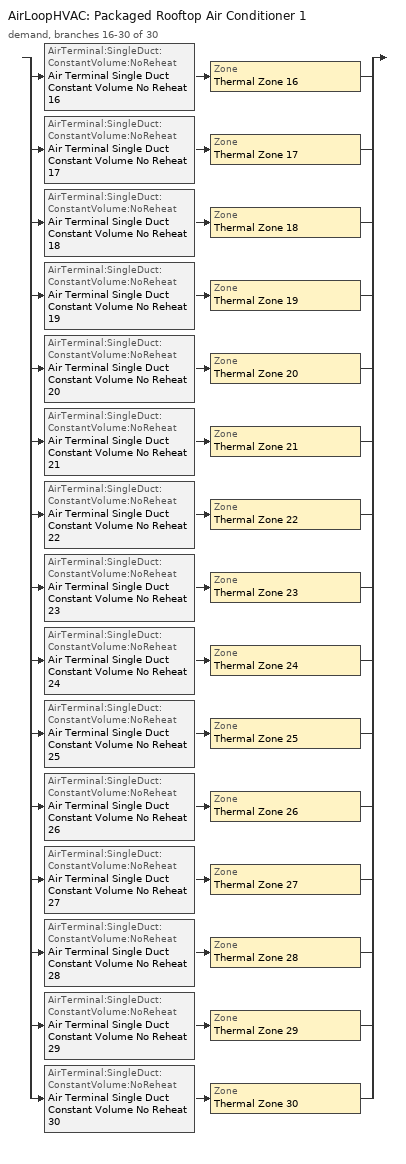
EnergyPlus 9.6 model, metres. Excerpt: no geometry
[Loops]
AirLoopHVAC 'Packaged Rooftop Air Conditioner 1'
 demand, branches 16-30 of 30: split
  | AirTerminal:SingleDuct:ConstantVolume:NoReheat 'Air Terminal Single Duct Constant Volume No Reheat 16' > Zone 'Thermal Zone 16'
  | AirTerminal:SingleDuct:ConstantVolume:NoReheat 'Air Terminal Single Duct Constant Volume No Reheat 17' > Zone 'Thermal Zone 17'
  | AirTerminal:SingleDuct:ConstantVolume:NoReheat 'Air Terminal Single Duct Constant Volume No Reheat 18' > Zone 'Thermal Zone 18'
  | AirTerminal:SingleDuct:ConstantVolume:NoReheat 'Air Terminal Single Duct Constant Volume No Reheat 19' > Zone 'Thermal Zone 19'
  | AirTerminal:SingleDuct:ConstantVolume:NoReheat 'Air Terminal Single Duct Constant Volume No Reheat 20' > Zone 'Thermal Zone 20'
  | AirTerminal:SingleDuct:ConstantVolume:NoReheat 'Air Terminal Single Duct Constant Volume No Reheat 21' > Zone 'Thermal Zone 21'
  | AirTerminal:SingleDuct:ConstantVolume:NoReheat 'Air Terminal Single Duct Constant Volume No Reheat 22' > Zone 'Thermal Zone 22'
  | AirTerminal:SingleDuct:ConstantVolume:NoReheat 'Air Terminal Single Duct Constant Volume No Reheat 23' > Zone 'Thermal Zone 23'
  | AirTerminal:SingleDuct:ConstantVolume:NoReheat 'Air Terminal Single Duct Constant Volume No Reheat 24' > Zone 'Thermal Zone 24'
  | AirTerminal:SingleDuct:ConstantVolume:NoReheat 'Air Terminal Single Duct Constant Volume No Reheat 25' > Zone 'Thermal Zone 25'
  | AirTerminal:SingleDuct:ConstantVolume:NoReheat 'Air Terminal Single Duct Constant Volume No Reheat 26' > Zone 'Thermal Zone 26'
  | AirTerminal:SingleDuct:ConstantVolume:NoReheat 'Air Terminal Single Duct Constant Volume No Reheat 27' > Zone 'Thermal Zone 27'
  | AirTerminal:SingleDuct:ConstantVolume:NoReheat 'Air Terminal Single Duct Constant Volume No Reheat 28' > Zone 'Thermal Zone 28'
  | AirTerminal:SingleDuct:ConstantVolume:NoReheat 'Air Terminal Single Duct Constant Volume No Reheat 29' > Zone 'Thermal Zone 29'
  | AirTerminal:SingleDuct:ConstantVolume:NoReheat 'Air Terminal Single Duct Constant Volume No Reheat 30' > Zone 'Thermal Zone 30'
[ZoneControl:Thermostat] Temperature Difference Between Cutout And Setpoint deltaC=0
Name | Zone or ZoneList | Control Type Schedule | Control 1
Thermal Zone 16 Thermostat | Thermal Zone 16 | Thermal Zone 16 Thermostat Schedule | Thermostat Setpoint Dual Setpoint 16
Thermal Zone 17 Thermostat | Thermal Zone 17 | Thermal Zone 17 Thermostat Schedule | Thermostat Setpoint Dual Setpoint 17
Thermal Zone 18 Thermostat | Thermal Zone 18 | Thermal Zone 18 Thermostat Schedule | Thermostat Setpoint Dual Setpoint 18
Thermal Zone 19 Thermostat | Thermal Zone 19 | Thermal Zone 19 Thermostat Schedule | Thermostat Setpoint Dual Setpoint 19
Thermal Zone 20 Thermostat | Thermal Zone 20 | Thermal Zone 20 Thermostat Schedule | Thermostat Setpoint Dual Setpoint 20
Thermal Zone 21 Thermostat | Thermal Zone 21 | Thermal Zone 21 Thermostat Schedule | Thermostat Setpoint Dual Setpoint 21
Thermal Zone 22 Thermostat | Thermal Zone 22 | Thermal Zone 22 Thermostat Schedule | Thermostat Setpoint Dual Setpoint 22
Thermal Zone 23 Thermostat | Thermal Zone 23 | Thermal Zone 23 Thermostat Schedule | Thermostat Setpoint Dual Setpoint 23
Thermal Zone 24 Thermostat | Thermal Zone 24 | Thermal Zone 24 Thermostat Schedule | Thermostat Setpoint Dual Setpoint 24
Thermal Zone 25 Thermostat | Thermal Zone 25 | Thermal Zone 25 Thermostat Schedule | Thermostat Setpoint Dual Setpoint 25
Thermal Zone 26 Thermostat | Thermal Zone 26 | Thermal Zone 26 Thermostat Schedule | Thermostat Setpoint Dual Setpoint 26
Thermal Zone 27 Thermostat | Thermal Zone 27 | Thermal Zone 27 Thermostat Schedule | Thermostat Setpoint Dual Setpoint 27
Thermal Zone 28 Thermostat | Thermal Zone 28 | Thermal Zone 28 Thermostat Schedule | Thermostat Setpoint Dual Setpoint 28
Thermal Zone 29 Thermostat | Thermal Zone 29 | Thermal Zone 29 Thermostat Schedule | Thermostat Setpoint Dual Setpoint 29
Thermal Zone 30 Thermostat | Thermal Zone 30 | Thermal Zone 30 Thermostat Schedule | Thermostat Setpoint Dual Setpoint 30
[ThermostatSetpoint:DualSetpoint]
Name | Heating Setpoint Temperature Schedule | Cooling Setpoint Temperature Schedule
Thermostat Setpoint Dual Setpoint 16 | HtgSetp 16 | ClgSetp 16
Thermostat Setpoint Dual Setpoint 17 | HtgSetp 17 | ClgSetp 17
Thermostat Setpoint Dual Setpoint 18 | HtgSetp 18 | ClgSetp 18
Thermostat Setpoint Dual Setpoint 19 | HtgSetp 19 | ClgSetp 19
Thermostat Setpoint Dual Setpoint 20 | HtgSetp 20 | ClgSetp 20
Thermostat Setpoint Dual Setpoint 21 | HtgSetp 21 | ClgSetp 21
Thermostat Setpoint Dual Setpoint 22 | HtgSetp 22 | ClgSetp 22
Thermostat Setpoint Dual Setpoint 23 | HtgSetp 23 | ClgSetp 23
Thermostat Setpoint Dual Setpoint 24 | HtgSetp 24 | ClgSetp 24
Thermostat Setpoint Dual Setpoint 25 | HtgSetp 25 | ClgSetp 25
Thermostat Setpoint Dual Setpoint 26 | HtgSetp 26 | ClgSetp 26
Thermostat Setpoint Dual Setpoint 27 | HtgSetp 27 | ClgSetp 27
Thermostat Setpoint Dual Setpoint 28 | HtgSetp 28 | ClgSetp 28
Thermostat Setpoint Dual Setpoint 29 | HtgSetp 29 | ClgSetp 29
Thermostat Setpoint Dual Setpoint 30 | HtgSetp 30 | ClgSetp 30
[AirTerminal:SingleDuct:ConstantVolume:NoReheat] Availability Schedule=Always On Discrete; Maximum Air Flow Rate m3/s=AutoSize
Air Terminal Single Duct Constant Volume No Reheat 16; Air Terminal Single Duct Constant Volume No Reheat 17; Air Terminal Single Duct Constant Volume No Reheat 18; Air Terminal Single Duct Constant Volume No Reheat 19; Air Terminal Single Duct Constant Volume No Reheat 20; Air Terminal Single Duct Constant Volume No Reheat 21; Air Terminal Single Duct Constant Volume No Reheat 22; Air Terminal Single Duct Constant Volume No Reheat 23; Air Terminal Single Duct Constant Volume No Reheat 24; Air Terminal Single Duct Constant Volume No Reheat 25; Air Terminal Single Duct Constant Volume No Reheat 26; Air Terminal Single Duct Constant Volume No Reheat 27; Air Terminal Single Duct Constant Volume No Reheat 28; Air Terminal Single Duct Constant Volume No Reheat 29; Air Terminal Single Duct Constant Volume No Reheat 30
[Zone equipment]
Thermal Zone 16: Air Terminal Single Duct Constant Volume No Reheat 16
Thermal Zone 17: Air Terminal Single Duct Constant Volume No Reheat 17
Thermal Zone 18: Air Terminal Single Duct Constant Volume No Reheat 18
Thermal Zone 19: Air Terminal Single Duct Constant Volume No Reheat 19
Thermal Zone 20: Air Terminal Single Duct Constant Volume No Reheat 20
Thermal Zone 21: Air Terminal Single Duct Constant Volume No Reheat 21
Thermal Zone 22: Air Terminal Single Duct Constant Volume No Reheat 22
Thermal Zone 23: Air Terminal Single Duct Constant Volume No Reheat 23
Thermal Zone 24: Air Terminal Single Duct Constant Volume No Reheat 24
Thermal Zone 25: Air Terminal Single Duct Constant Volume No Reheat 25
Thermal Zone 26: Air Terminal Single Duct Constant Volume No Reheat 26
Thermal Zone 27: Air Terminal Single Duct Constant Volume No Reheat 27
Thermal Zone 28: Air Terminal Single Duct Constant Volume No Reheat 28
Thermal Zone 29: Air Terminal Single Duct Constant Volume No Reheat 29
Thermal Zone 30: Air Terminal Single Duct Constant Volume No Reheat 30
[Sizing:Zone] Zone Cooling Design Supply Air Temperature Input Method=SupplyAirTemperature; Zone Cooling Design Supply Air Temperature C=13.5; Zone Cooling Design Supply Air Temperature Difference deltaC=11.11; Zone Heating Design Supply Air Temperature Input Method=SupplyAirTemperature; Zone Heating Design Supply Air Temperature C=45; Zone Heating Design Supply Air Temperature Difference deltaC=11.11; Zone Cooling Design Supply Air Humidity Ratio kgWater/kgDryAir=0.0085; Zone Heating Design Supply Air Humidity Ratio kgWater/kgDryAir=0.008; Cooling Design Air Flow Method=DesignDay; Cooling Design Air Flow Rate m3/s=0; Cooling Minimum Air Flow per Zone Floor Area m3/s-m2=0.000762; Cooling Minimum Air Flow m3/s=0; Cooling Minimum Air Flow Fraction=0; Heating Design Air Flow Method=DesignDay; Heating Design Air Flow Rate m3/s=0; Heating Maximum Air Flow per Zone Floor Area m3/s-m2=0.002032; Heating Maximum Air Flow m3/s=0.141576; Heating Maximum Air Flow Fraction=0.3; Account for Dedicated Outdoor Air System=No
Name | Design Specification Outdoor Air Object
Thermal Zone 16 | Ventilation 16
Thermal Zone 17 | Ventilation 17
Thermal Zone 18 | Ventilation 18
Thermal Zone 19 | Ventilation 19
Thermal Zone 20 | Ventilation 20
Thermal Zone 21 | Ventilation 21
Thermal Zone 22 | Ventilation 22
Thermal Zone 23 | Ventilation 23
Thermal Zone 24 | Ventilation 24
Thermal Zone 25 | Ventilation 25
Thermal Zone 26 | Ventilation 26
Thermal Zone 27 | Ventilation 27
Thermal Zone 28 | Ventilation 28
Thermal Zone 29 | Ventilation 29
Thermal Zone 30 | Ventilation 30
[DesignSpecification:OutdoorAir] Outdoor Air Method=Sum; Outdoor Air Flow per Person m3/s-person=0; Outdoor Air Flow per Zone Floor Area m3/s-m2=0; Outdoor Air Flow per Zone m3/s=0; Outdoor Air Flow Air Changes per Hour 1/hr=1.2
Ventilation 16; Ventilation 17; Ventilation 18; Ventilation 19; Ventilation 20; Ventilation 21; Ventilation 22; Ventilation 23; Ventilation 24; Ventilation 25; Ventilation 26; Ventilation 27; Ventilation 28; Ventilation 29; Ventilation 30
[Schedule:Day:Interval]
HtgSetp Summer Design Day 16; HtgSetp Summer Design Day 17; HtgSetp Summer Design Day 18; HtgSetp Summer Design Day 19; HtgSetp Summer Design Day 20; HtgSetp Summer Design Day 21; HtgSetp Summer Design Day 22; HtgSetp Summer Design Day 23; HtgSetp Summer Design Day 24; HtgSetp Summer Design Day 25; HtgSetp Summer Design Day 26; HtgSetp Summer Design Day 27; HtgSetp Summer Design Day 28; HtgSetp Summer Design Day 29; HtgSetp Summer Design Day 30: No, 24:00, 15.6
HtgSetp Winter Design Day 16; HtgSetp Winter Design Day 17; HtgSetp Winter Design Day 18; HtgSetp Winter Design Day 19; HtgSetp Winter Design Day 20; HtgSetp Winter Design Day 21; HtgSetp Winter Design Day 22; HtgSetp Winter Design Day 23; HtgSetp Winter Design Day 24; HtgSetp Winter Design Day 25; HtgSetp Winter Design Day 26; HtgSetp Winter Design Day 27; HtgSetp Winter Design Day 28; HtgSetp Winter Design Day 29; HtgSetp Winter Design Day 30: No, 24:00, 21
ClgSetp Summer Design Day 16; ClgSetp Summer Design Day 17; ClgSetp Summer Design Day 18; ClgSetp Summer Design Day 19; ClgSetp Summer Design Day 20; ClgSetp Summer Design Day 21; ClgSetp Summer Design Day 22; ClgSetp Summer Design Day 23; ClgSetp Summer Design Day 24; ClgSetp Summer Design Day 25; ClgSetp Summer Design Day 26; ClgSetp Summer Design Day 27; ClgSetp Summer Design Day 28; ClgSetp Summer Design Day 29; ClgSetp Summer Design Day 30: No, 06:00, 26.7, 22:00, 24, 24:00, 26.7
ClgSetp Winter Design Day 16; ClgSetp Winter Design Day 17; ClgSetp Winter Design Day 18; ClgSetp Winter Design Day 19; ClgSetp Winter Design Day 20; ClgSetp Winter Design Day 21; ClgSetp Winter Design Day 22; ClgSetp Winter Design Day 23; ClgSetp Winter Design Day 24; ClgSetp Winter Design Day 25; ClgSetp Winter Design Day 26; ClgSetp Winter Design Day 27; ClgSetp Winter Design Day 28; ClgSetp Winter Design Day 29; ClgSetp Winter Design Day 30: No, 24:00, 26.7
ClgSetp Default Schedule 16; ClgSetp Default Schedule 17; ClgSetp Default Schedule 18; ClgSetp Default Schedule 19; ClgSetp Default Schedule 20; ClgSetp Default Schedule 21; ClgSetp Default Schedule 22; ClgSetp Default Schedule 23; ClgSetp Default Schedule 24; ClgSetp Default Schedule 25; ClgSetp Default Schedule 26; ClgSetp Default Schedule 27; ClgSetp Default Schedule 28; ClgSetp Default Schedule 29; ClgSetp Default Schedule 30: Temperature 37, No, 01:00, 28.8, 02:00, 28.8, 03:00, 28.8, 04:00, 28.8, 05:00, 28.8, 06:00, 28.8, 07:00, 28.8, 08:00, 28.8, 09:00, 25.4, 10:00, 25.4, 11:00, 25.4, 12:00, 25.4, 13:00, 25.4, 14:00, 25.4, 15:00, 25.4, 16:00, 25.4, 17:00, 25.4, 18:00, 25.4, 19:00, 28.8, 20:00, 28.8, 21:00, 28.8, 22:00, 28.8, 23:00, 28.8, 24:00, 28.8
HtgSetp Default Schedule 16; HtgSetp Default Schedule 17; HtgSetp Default Schedule 18; HtgSetp Default Schedule 19; HtgSetp Default Schedule 20; HtgSetp Default Schedule 21; HtgSetp Default Schedule 22; HtgSetp Default Schedule 23; HtgSetp Default Schedule 24; HtgSetp Default Schedule 25; HtgSetp Default Schedule 26; HtgSetp Default Schedule 27; HtgSetp Default Schedule 28; HtgSetp Default Schedule 29; HtgSetp Default Schedule 30: Temperature 36, No, 01:00, 23.8, 02:00, 23.8, 03:00, 23.8, 04:00, 23.8, 05:00, 23.8, 06:00, 23.8, 07:00, 23.8, 08:00, 23.8, 09:00, 21.3, 10:00, 21.3, 11:00, 21.3, 12:00, 21.3, 13:00, 21.3, 14:00, 21.3, 15:00, 21.3, 16:00, 21.3, 17:00, 21.3, 18:00, 21.3, 19:00, 23.8, 20:00, 23.8, 21:00, 23.8, 22:00, 23.8, 23:00, 23.8, 24:00, 23.8
[Schedule:Week:Daily]
HtgSetp 16 Week Rule - Jan1-Dec31: HtgSetp Default Schedule 16, HtgSetp Default Schedule 16, HtgSetp Default Schedule 16, HtgSetp Default Schedule 16, HtgSetp Default Schedule 16, HtgSetp Default Schedule 16, HtgSetp Default Schedule 16, HtgSetp Default Schedule 16, HtgSetp Summer Design Day 16, HtgSetp Winter Design Day 16, HtgSetp Default Schedule 16, HtgSetp Default Schedule 16
ClgSetp 16 Week Rule - Jan1-Dec31: ClgSetp Default Schedule 16, ClgSetp Default Schedule 16, ClgSetp Default Schedule 16, ClgSetp Default Schedule 16, ClgSetp Default Schedule 16, ClgSetp Default Schedule 16, ClgSetp Default Schedule 16, ClgSetp Default Schedule 16, ClgSetp Summer Design Day 16, ClgSetp Winter Design Day 16, ClgSetp Default Schedule 16, ClgSetp Default Schedule 16
HtgSetp 17 Week Rule - Jan1-Dec31: HtgSetp Default Schedule 17, HtgSetp Default Schedule 17, HtgSetp Default Schedule 17, HtgSetp Default Schedule 17, HtgSetp Default Schedule 17, HtgSetp Default Schedule 17, HtgSetp Default Schedule 17, HtgSetp Default Schedule 17, HtgSetp Summer Design Day 17, HtgSetp Winter Design Day 17, HtgSetp Default Schedule 17, HtgSetp Default Schedule 17
ClgSetp 17 Week Rule - Jan1-Dec31: ClgSetp Default Schedule 17, ClgSetp Default Schedule 17, ClgSetp Default Schedule 17, ClgSetp Default Schedule 17, ClgSetp Default Schedule 17, ClgSetp Default Schedule 17, ClgSetp Default Schedule 17, ClgSetp Default Schedule 17, ClgSetp Summer Design Day 17, ClgSetp Winter Design Day 17, ClgSetp Default Schedule 17, ClgSetp Default Schedule 17
HtgSetp 18 Week Rule - Jan1-Dec31: HtgSetp Default Schedule 18, HtgSetp Default Schedule 18, HtgSetp Default Schedule 18, HtgSetp Default Schedule 18, HtgSetp Default Schedule 18, HtgSetp Default Schedule 18, HtgSetp Default Schedule 18, HtgSetp Default Schedule 18, HtgSetp Summer Design Day 18, HtgSetp Winter Design Day 18, HtgSetp Default Schedule 18, HtgSetp Default Schedule 18
ClgSetp 18 Week Rule - Jan1-Dec31: ClgSetp Default Schedule 18, ClgSetp Default Schedule 18, ClgSetp Default Schedule 18, ClgSetp Default Schedule 18, ClgSetp Default Schedule 18, ClgSetp Default Schedule 18, ClgSetp Default Schedule 18, ClgSetp Default Schedule 18, ClgSetp Summer Design Day 18, ClgSetp Winter Design Day 18, ClgSetp Default Schedule 18, ClgSetp Default Schedule 18
HtgSetp 19 Week Rule - Jan1-Dec31: HtgSetp Default Schedule 19, HtgSetp Default Schedule 19, HtgSetp Default Schedule 19, HtgSetp Default Schedule 19, HtgSetp Default Schedule 19, HtgSetp Default Schedule 19, HtgSetp Default Schedule 19, HtgSetp Default Schedule 19, HtgSetp Summer Design Day 19, HtgSetp Winter Design Day 19, HtgSetp Default Schedule 19, HtgSetp Default Schedule 19
ClgSetp 19 Week Rule - Jan1-Dec31: ClgSetp Default Schedule 19, ClgSetp Default Schedule 19, ClgSetp Default Schedule 19, ClgSetp Default Schedule 19, ClgSetp Default Schedule 19, ClgSetp Default Schedule 19, ClgSetp Default Schedule 19, ClgSetp Default Schedule 19, ClgSetp Summer Design Day 19, ClgSetp Winter Design Day 19, ClgSetp Default Schedule 19, ClgSetp Default Schedule 19
HtgSetp 20 Week Rule - Jan1-Dec31: HtgSetp Default Schedule 20, HtgSetp Default Schedule 20, HtgSetp Default Schedule 20, HtgSetp Default Schedule 20, HtgSetp Default Schedule 20, HtgSetp Default Schedule 20, HtgSetp Default Schedule 20, HtgSetp Default Schedule 20, HtgSetp Summer Design Day 20, HtgSetp Winter Design Day 20, HtgSetp Default Schedule 20, HtgSetp Default Schedule 20
ClgSetp 20 Week Rule - Jan1-Dec31: ClgSetp Default Schedule 20, ClgSetp Default Schedule 20, ClgSetp Default Schedule 20, ClgSetp Default Schedule 20, ClgSetp Default Schedule 20, ClgSetp Default Schedule 20, ClgSetp Default Schedule 20, ClgSetp Default Schedule 20, ClgSetp Summer Design Day 20, ClgSetp Winter Design Day 20, ClgSetp Default Schedule 20, ClgSetp Default Schedule 20
HtgSetp 21 Week Rule - Jan1-Dec31: HtgSetp Default Schedule 21, HtgSetp Default Schedule 21, HtgSetp Default Schedule 21, HtgSetp Default Schedule 21, HtgSetp Default Schedule 21, HtgSetp Default Schedule 21, HtgSetp Default Schedule 21, HtgSetp Default Schedule 21, HtgSetp Summer Design Day 21, HtgSetp Winter Design Day 21, HtgSetp Default Schedule 21, HtgSetp Default Schedule 21
ClgSetp 21 Week Rule - Jan1-Dec31: ClgSetp Default Schedule 21, ClgSetp Default Schedule 21, ClgSetp Default Schedule 21, ClgSetp Default Schedule 21, ClgSetp Default Schedule 21, ClgSetp Default Schedule 21, ClgSetp Default Schedule 21, ClgSetp Default Schedule 21, ClgSetp Summer Design Day 21, ClgSetp Winter Design Day 21, ClgSetp Default Schedule 21, ClgSetp Default Schedule 21
HtgSetp 22 Week Rule - Jan1-Dec31: HtgSetp Default Schedule 22, HtgSetp Default Schedule 22, HtgSetp Default Schedule 22, HtgSetp Default Schedule 22, HtgSetp Default Schedule 22, HtgSetp Default Schedule 22, HtgSetp Default Schedule 22, HtgSetp Default Schedule 22, HtgSetp Summer Design Day 22, HtgSetp Winter Design Day 22, HtgSetp Default Schedule 22, HtgSetp Default Schedule 22
ClgSetp 22 Week Rule - Jan1-Dec31: ClgSetp Default Schedule 22, ClgSetp Default Schedule 22, ClgSetp Default Schedule 22, ClgSetp Default Schedule 22, ClgSetp Default Schedule 22, ClgSetp Default Schedule 22, ClgSetp Default Schedule 22, ClgSetp Default Schedule 22, ClgSetp Summer Design Day 22, ClgSetp Winter Design Day 22, ClgSetp Default Schedule 22, ClgSetp Default Schedule 22
HtgSetp 23 Week Rule - Jan1-Dec31: HtgSetp Default Schedule 23, HtgSetp Default Schedule 23, HtgSetp Default Schedule 23, HtgSetp Default Schedule 23, HtgSetp Default Schedule 23, HtgSetp Default Schedule 23, HtgSetp Default Schedule 23, HtgSetp Default Schedule 23, HtgSetp Summer Design Day 23, HtgSetp Winter Design Day 23, HtgSetp Default Schedule 23, HtgSetp Default Schedule 23
ClgSetp 23 Week Rule - Jan1-Dec31: ClgSetp Default Schedule 23, ClgSetp Default Schedule 23, ClgSetp Default Schedule 23, ClgSetp Default Schedule 23, ClgSetp Default Schedule 23, ClgSetp Default Schedule 23, ClgSetp Default Schedule 23, ClgSetp Default Schedule 23, ClgSetp Summer Design Day 23, ClgSetp Winter Design Day 23, ClgSetp Default Schedule 23, ClgSetp Default Schedule 23
HtgSetp 24 Week Rule - Jan1-Dec31: HtgSetp Default Schedule 24, HtgSetp Default Schedule 24, HtgSetp Default Schedule 24, HtgSetp Default Schedule 24, HtgSetp Default Schedule 24, HtgSetp Default Schedule 24, HtgSetp Default Schedule 24, HtgSetp Default Schedule 24, HtgSetp Summer Design Day 24, HtgSetp Winter Design Day 24, HtgSetp Default Schedule 24, HtgSetp Default Schedule 24
ClgSetp 24 Week Rule - Jan1-Dec31: ClgSetp Default Schedule 24, ClgSetp Default Schedule 24, ClgSetp Default Schedule 24, ClgSetp Default Schedule 24, ClgSetp Default Schedule 24, ClgSetp Default Schedule 24, ClgSetp Default Schedule 24, ClgSetp Default Schedule 24, ClgSetp Summer Design Day 24, ClgSetp Winter Design Day 24, ClgSetp Default Schedule 24, ClgSetp Default Schedule 24
HtgSetp 25 Week Rule - Jan1-Dec31: HtgSetp Default Schedule 25, HtgSetp Default Schedule 25, HtgSetp Default Schedule 25, HtgSetp Default Schedule 25, HtgSetp Default Schedule 25, HtgSetp Default Schedule 25, HtgSetp Default Schedule 25, HtgSetp Default Schedule 25, HtgSetp Summer Design Day 25, HtgSetp Winter Design Day 25, HtgSetp Default Schedule 25, HtgSetp Default Schedule 25
ClgSetp 25 Week Rule - Jan1-Dec31: ClgSetp Default Schedule 25, ClgSetp Default Schedule 25, ClgSetp Default Schedule 25, ClgSetp Default Schedule 25, ClgSetp Default Schedule 25, ClgSetp Default Schedule 25, ClgSetp Default Schedule 25, ClgSetp Default Schedule 25, ClgSetp Summer Design Day 25, ClgSetp Winter Design Day 25, ClgSetp Default Schedule 25, ClgSetp Default Schedule 25
HtgSetp 26 Week Rule - Jan1-Dec31: HtgSetp Default Schedule 26, HtgSetp Default Schedule 26, HtgSetp Default Schedule 26, HtgSetp Default Schedule 26, HtgSetp Default Schedule 26, HtgSetp Default Schedule 26, HtgSetp Default Schedule 26, HtgSetp Default Schedule 26, HtgSetp Summer Design Day 26, HtgSetp Winter Design Day 26, HtgSetp Default Schedule 26, HtgSetp Default Schedule 26
ClgSetp 26 Week Rule - Jan1-Dec31: ClgSetp Default Schedule 26, ClgSetp Default Schedule 26, ClgSetp Default Schedule 26, ClgSetp Default Schedule 26, ClgSetp Default Schedule 26, ClgSetp Default Schedule 26, ClgSetp Default Schedule 26, ClgSetp Default Schedule 26, ClgSetp Summer Design Day 26, ClgSetp Winter Design Day 26, ClgSetp Default Schedule 26, ClgSetp Default Schedule 26
HtgSetp 27 Week Rule - Jan1-Dec31: HtgSetp Default Schedule 27, HtgSetp Default Schedule 27, HtgSetp Default Schedule 27, HtgSetp Default Schedule 27, HtgSetp Default Schedule 27, HtgSetp Default Schedule 27, HtgSetp Default Schedule 27, HtgSetp Default Schedule 27, HtgSetp Summer Design Day 27, HtgSetp Winter Design Day 27, HtgSetp Default Schedule 27, HtgSetp Default Schedule 27
ClgSetp 27 Week Rule - Jan1-Dec31: ClgSetp Default Schedule 27, ClgSetp Default Schedule 27, ClgSetp Default Schedule 27, ClgSetp Default Schedule 27, ClgSetp Default Schedule 27, ClgSetp Default Schedule 27, ClgSetp Default Schedule 27, ClgSetp Default Schedule 27, ClgSetp Summer Design Day 27, ClgSetp Winter Design Day 27, ClgSetp Default Schedule 27, ClgSetp Default Schedule 27
HtgSetp 28 Week Rule - Jan1-Dec31: HtgSetp Default Schedule 28, HtgSetp Default Schedule 28, HtgSetp Default Schedule 28, HtgSetp Default Schedule 28, HtgSetp Default Schedule 28, HtgSetp Default Schedule 28, HtgSetp Default Schedule 28, HtgSetp Default Schedule 28, HtgSetp Summer Design Day 28, HtgSetp Winter Design Day 28, HtgSetp Default Schedule 28, HtgSetp Default Schedule 28
ClgSetp 28 Week Rule - Jan1-Dec31: ClgSetp Default Schedule 28, ClgSetp Default Schedule 28, ClgSetp Default Schedule 28, ClgSetp Default Schedule 28, ClgSetp Default Schedule 28, ClgSetp Default Schedule 28, ClgSetp Default Schedule 28, ClgSetp Default Schedule 28, ClgSetp Summer Design Day 28, ClgSetp Winter Design Day 28, ClgSetp Default Schedule 28, ClgSetp Default Schedule 28
HtgSetp 29 Week Rule - Jan1-Dec31: HtgSetp Default Schedule 29, HtgSetp Default Schedule 29, HtgSetp Default Schedule 29, HtgSetp Default Schedule 29, HtgSetp Default Schedule 29, HtgSetp Default Schedule 29, HtgSetp Default Schedule 29, HtgSetp Default Schedule 29, HtgSetp Summer Design Day 29, HtgSetp Winter Design Day 29, HtgSetp Default Schedule 29, HtgSetp Default Schedule 29
ClgSetp 29 Week Rule - Jan1-Dec31: ClgSetp Default Schedule 29, ClgSetp Default Schedule 29, ClgSetp Default Schedule 29, ClgSetp Default Schedule 29, ClgSetp Default Schedule 29, ClgSetp Default Schedule 29, ClgSetp Default Schedule 29, ClgSetp Default Schedule 29, ClgSetp Summer Design Day 29, ClgSetp Winter Design Day 29, ClgSetp Default Schedule 29, ClgSetp Default Schedule 29
HtgSetp 30 Week Rule - Jan1-Dec31: HtgSetp Default Schedule 30, HtgSetp Default Schedule 30, HtgSetp Default Schedule 30, HtgSetp Default Schedule 30, HtgSetp Default Schedule 30, HtgSetp Default Schedule 30, HtgSetp Default Schedule 30, HtgSetp Default Schedule 30, HtgSetp Summer Design Day 30, HtgSetp Winter Design Day 30, HtgSetp Default Schedule 30, HtgSetp Default Schedule 30
ClgSetp 30 Week Rule - Jan1-Dec31: ClgSetp Default Schedule 30, ClgSetp Default Schedule 30, ClgSetp Default Schedule 30, ClgSetp Default Schedule 30, ClgSetp Default Schedule 30, ClgSetp Default Schedule 30, ClgSetp Default Schedule 30, ClgSetp Default Schedule 30, ClgSetp Summer Design Day 30, ClgSetp Winter Design Day 30, ClgSetp Default Schedule 30, ClgSetp Default Schedule 30
[Schedule:Year]
HtgSetp 16: HtgSetp 16 Week Rule - Jan1-Dec31, 1, 1, 12, 31
ClgSetp 16: ClgSetp 16 Week Rule - Jan1-Dec31, 1, 1, 12, 31
HtgSetp 17: HtgSetp 17 Week Rule - Jan1-Dec31, 1, 1, 12, 31
ClgSetp 17: ClgSetp 17 Week Rule - Jan1-Dec31, 1, 1, 12, 31
HtgSetp 18: HtgSetp 18 Week Rule - Jan1-Dec31, 1, 1, 12, 31
ClgSetp 18: ClgSetp 18 Week Rule - Jan1-Dec31, 1, 1, 12, 31
HtgSetp 19: HtgSetp 19 Week Rule - Jan1-Dec31, 1, 1, 12, 31
ClgSetp 19: ClgSetp 19 Week Rule - Jan1-Dec31, 1, 1, 12, 31
HtgSetp 20: HtgSetp 20 Week Rule - Jan1-Dec31, 1, 1, 12, 31
ClgSetp 20: ClgSetp 20 Week Rule - Jan1-Dec31, 1, 1, 12, 31
HtgSetp 21: HtgSetp 21 Week Rule - Jan1-Dec31, 1, 1, 12, 31
ClgSetp 21: ClgSetp 21 Week Rule - Jan1-Dec31, 1, 1, 12, 31
HtgSetp 22: HtgSetp 22 Week Rule - Jan1-Dec31, 1, 1, 12, 31
ClgSetp 22: ClgSetp 22 Week Rule - Jan1-Dec31, 1, 1, 12, 31
HtgSetp 23: HtgSetp 23 Week Rule - Jan1-Dec31, 1, 1, 12, 31
ClgSetp 23: ClgSetp 23 Week Rule - Jan1-Dec31, 1, 1, 12, 31
HtgSetp 24: HtgSetp 24 Week Rule - Jan1-Dec31, 1, 1, 12, 31
ClgSetp 24: ClgSetp 24 Week Rule - Jan1-Dec31, 1, 1, 12, 31
HtgSetp 25: HtgSetp 25 Week Rule - Jan1-Dec31, 1, 1, 12, 31
ClgSetp 25: ClgSetp 25 Week Rule - Jan1-Dec31, 1, 1, 12, 31
HtgSetp 26: HtgSetp 26 Week Rule - Jan1-Dec31, 1, 1, 12, 31
ClgSetp 26: ClgSetp 26 Week Rule - Jan1-Dec31, 1, 1, 12, 31
HtgSetp 27: HtgSetp 27 Week Rule - Jan1-Dec31, 1, 1, 12, 31
ClgSetp 27: ClgSetp 27 Week Rule - Jan1-Dec31, 1, 1, 12, 31
HtgSetp 28: HtgSetp 28 Week Rule - Jan1-Dec31, 1, 1, 12, 31
ClgSetp 28: ClgSetp 28 Week Rule - Jan1-Dec31, 1, 1, 12, 31
HtgSetp 29: HtgSetp 29 Week Rule - Jan1-Dec31, 1, 1, 12, 31
ClgSetp 29: ClgSetp 29 Week Rule - Jan1-Dec31, 1, 1, 12, 31
HtgSetp 30: HtgSetp 30 Week Rule - Jan1-Dec31, 1, 1, 12, 31
ClgSetp 30: ClgSetp 30 Week Rule - Jan1-Dec31, 1, 1, 12, 31
[Schedule:Compact]
Thermal Zone 16 Thermostat Schedule; Thermal Zone 17 Thermostat Schedule; Thermal Zone 18 Thermostat Schedule; Thermal Zone 19 Thermostat Schedule; Thermal Zone 20 Thermostat Schedule; Thermal Zone 21 Thermostat Schedule; Thermal Zone 22 Thermostat Schedule; Thermal Zone 23 Thermostat Schedule; Thermal Zone 24 Thermostat Schedule; Thermal Zone 25 Thermostat Schedule; Thermal Zone 26 Thermostat Schedule; Thermal Zone 27 Thermostat Schedule; Thermal Zone 28 Thermostat Schedule; Thermal Zone 29 Thermostat Schedule; Thermal Zone 30 Thermostat Schedule: Through: 12/31, For: AllDays, Until: 24:00, 4
[Schedule:Constant]
Always On Discrete: Hourly Value=1
